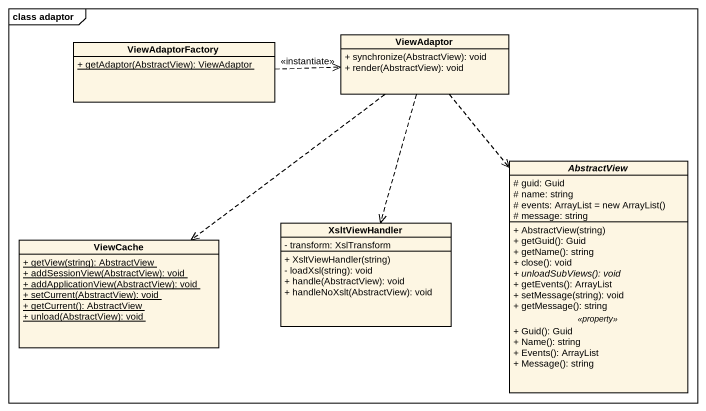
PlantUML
@startuml
mainframe class adaptor
hide circle
hide empty members
skinparam classAttributeIconSize 0
class ViewAdaptorFactory {
  {static} + getAdaptor(AbstractView): ViewAdaptor
}
class ViewAdaptor {
  + synchronize(AbstractView): void
  + render(AbstractView): void
}
abstract class AbstractView {
  # guid: Guid
  # name: string
  {field} # events: ArrayList = new ArrayList()
  # message: string
  --
  + AbstractView(string)
  + getGuid(): Guid
  + getName(): string
  + close(): void
  {abstract} + unloadSubViews(): void
  + getEvents(): ArrayList
  + setMessage(string): void
  + getMessage(): string
  .. <<property>> ..
  + Guid(): Guid
  + Name(): string
  + Events(): ArrayList
  + Message(): string
}
class ViewCache {
  {static} + getView(string): AbstractView
  {static} + addSessionView(AbstractView): void
  {static} + addApplicationView(AbstractView): void
  {static} + setCurrent(AbstractView): void
  {static} + getCurrent(): AbstractView
  {static} + unload(AbstractView): void
}
class XsltViewHandler {
  - transform: XslTransform
  + XsltViewHandler(string)
  - loadXsl(string): void
  + handle(AbstractView): void
  + handleNoXslt(AbstractView): void
}
ViewAdaptorFactory .right.> ViewAdaptor : <<instantiate>>
ViewAdaptor ..> AbstractView
ViewAdaptor ..> ViewCache
ViewAdaptor ..> XsltViewHandler
@enduml
